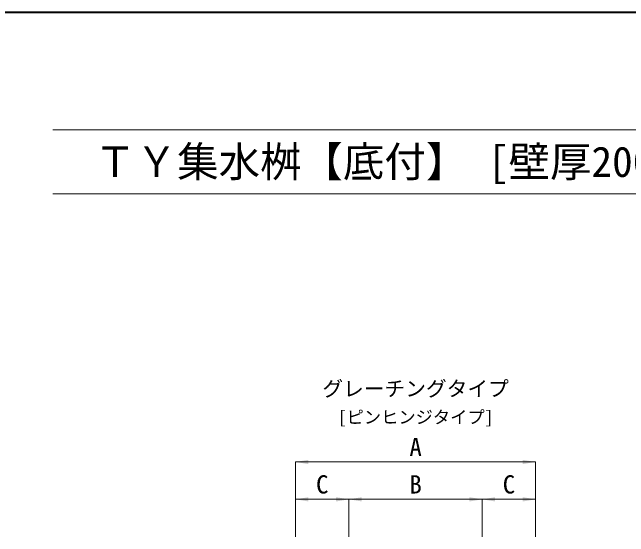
# Model space of a CAD drawing. Units: millimetres, scale not verified. Extents: x 3819 to 56619, y -16688 to 1396.
# Drawn here: x 20307 to 22618, y -5170 to -3205 of the extents above; entities that cross this region are included whole.
import ezdxf
from ezdxf.enums import TextEntityAlignment as Align

# ---------------------------------------------------------------- set-up
doc = ezdxf.new("R2010")
doc.units = ezdxf.units.MM
doc.header["$LTSCALE"] = 50
doc.layers.add('0_2', color=7, linetype='Continuous')
doc.layers.add('図枠', color=5, linetype='Continuous', lineweight=5)
doc.layers.add('寸法線', color=7, linetype='Continuous', lineweight=13)
doc.styles.add('ＭＳ ゴシック', font='')
doc.styles.get('ＭＳ ゴシック').set_extended_font_data('MS Gothic')

# ---------------------------------------------------------------- blocks, each defined once
blk = doc.blocks.new('filled_arrow')
at = {"color": 0, "linetype": 'Continuous', "lineweight": -2}
blk.add_solid([(7.5, 1.25), (0, 0), (7.5, -1.25)], dxfattribs=at)

msp = doc.modelspace()

# ---------------------------------------------------------------- linework, layer by layer
at = {"layer": '図枠', "lineweight": 40}
msp.add_line((20018.93, -3204.57), (27218.93, -3204.57), dxfattribs=at)
at = {"layer": '図枠', "lineweight": 13}
for p, q in [((20458.93, -3644.57), (26778.93, -3644.57)), ((20458.93, -3884.57), (26778.93, -3884.57))]:
    msp.add_line(p, q, dxfattribs=at)
at = {"layer": '寸法線'}
for p, q in [((21368.93, -4890.17), (22268.93, -4890.17)), ((21368.93, -5170.17), (21368.93, -4890.17)), ((22268.93, -5170.17), (22268.93, -4890.17)), ((21368.93, -5030.17), (21568.93, -5030.17)), ((21368.93, -5170.17), (21368.93, -5030.17)), ((21568.93, -5170.17), (21568.93, -5030.17)), ((21568.93, -5030.17), (22068.93, -5030.17)), ((21568.93, -5170.17), (21568.93, -5030.17)), ((22068.93, -5170.17), (22068.93, -5030.17)), ((22068.93, -5030.17), (22268.93, -5030.17)), ((22068.93, -5170.17), (22068.93, -5030.17)), ((22268.93, -5170.17), (22268.93, -5030.17))]:
    msp.add_line(p, q, dxfattribs=at)

# ---------------------------------------------------------------- block references
at = {"layer": '寸法線', "xscale": 6.4, "yscale": 6.4}
for p in [(21368.93, -4890.17), (21368.93, -5030.17), (21568.93, -5030.17), (22068.93, -5030.17)]:
    msp.add_blockref('filled_arrow', p, dxfattribs=at)
at = {"layer": '寸法線', "xscale": 6.4, "yscale": 6.4, "rotation": 180}
for p in [(22268.93, -4890.17), (21568.93, -5030.17), (22068.93, -5030.17), (22268.93, -5030.17)]:
    msp.add_blockref('filled_arrow', p, dxfattribs=at)

# ---------------------------------------------------------------- texts
at = {"layer": '0_2', "style": 'ＭＳ ゴシック'}
for s, height, p in [('グレーチングタイプ', 56.96, (21818.93, -4615.36)), ('[ピンヒンジタイプ]', 47.47, (21818.93, -4722.2))]:
    msp.add_text(s, height=height, dxfattribs=at).set_placement(p, align=Align.MIDDLE_CENTER)
at = {"layer": '図枠', "color": 7, "style": 'ＭＳ ゴシック'}
msp.add_text('\u3000ＴＹ集水桝【底付】 [壁厚200タイプ]\u3000', height=113.9, dxfattribs=at).set_placement((20458.93, -3764.57), align=Align.MIDDLE_LEFT)
at = {"layer": '寸法線', "style": 'ＭＳ ゴシック'}
for s, p in [('A', (21818.93, -4834.17)), ('C', (21468.93, -4974.17)), ('B', (21818.93, -4974.17)), ('C', (22168.93, -4974.17))]:
    msp.add_text(s, height=68.36, dxfattribs=at).set_placement(p, align=Align.MIDDLE_CENTER)

doc.saveas('drawing.dxf')
